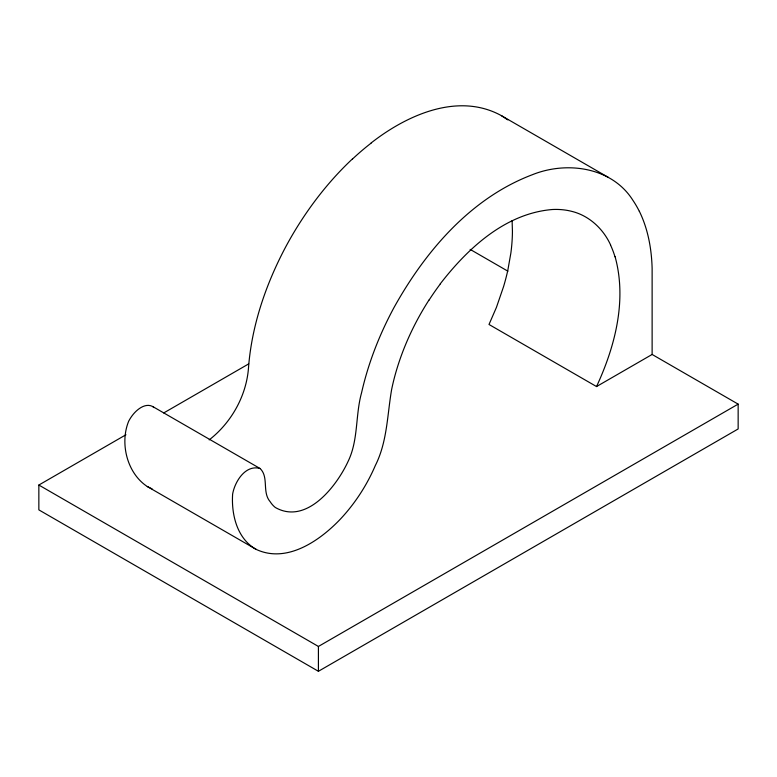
<?xml version="1.0" encoding="UTF-8"?>
<svg xmlns="http://www.w3.org/2000/svg" width="777" height="777" viewBox="0 0 777 777"><rect width="100%" height="100%" fill="white"/><g stroke="black" fill="none" stroke-linecap="round" stroke-linejoin="round"><path stroke-width="1.17" d="M512.101 220.571L512.432 231.255A162.14 93.629 -60 0 1 510.868 253.069L507.847 270.163A165.151 95.348 -60 0 1 503.583 286.558L496.425 307.401L489.005 324.475L596.532 386.558C615.034 346.591 627.126 300.262 615.083 256.682M428.962 300.068C415.035 321.765 403.914 345.318 396.542 370.046A160.528 92.716 -60 0 0 391.598 389.695C387.218 415.209 387.267 441.88 375.31 465.569C366.812 485.372 354.875 503.71 340.112 519.405C319.58 540.85 286.81 563.646 256.303 549.456L147.3 486.538C126.972 473.183 119.629 443.104 128.71 421.134A23.689 13.675 -60 0 1 134.712 412.616C139.073 407.974 146.222 403.117 152.661 406.507L260.072 468.512C269.104 477 261.83 492.142 270.153 501.68A63.928 36.907 -60 0 0 275.291 507.468C306.352 525.165 336.431 486.519 347.999 461.616C358.547 440.064 355.235 415.404 361.577 392.744C368.288 363.053 379.497 334.469 393.92 307.702C425.184 251.398 470.609 198.125 532.255 174.757C566.647 160.82 611.965 167.016 632.925 200.34A222.329 128.399 -60 0 1 639.316 211.305M440.258 283.848C467.754 248.261 505.429 213.354 552.418 209.508A160.878 92.881 -60 0 1 571.28 211.247C588.908 215.375 603.282 228.768 610.644 245.056M352.525 158.829C331.293 178.739 312.995 201.67 297.601 226.34A205.487 118.648 -60 0 0 283.799 250.515C264.782 287.325 251.359 327.544 248.407 369.036C245.969 396.678 231.012 422.921 209.188 439.889M371.124 142.968C406.604 115.171 458.109 91.812 501.456 115.676L608.323 177.379M596.532 386.558L652.126 354.458L738.15 404.127L738.15 428.953L318.415 671.289L38.85 509.877L38.85 485.042L125.942 434.761M163.724 412.956L248.718 363.879M38.85 485.042L318.415 646.454L738.15 404.127M152.078 488.888L147.3 486.538M260.072 468.512C245.503 464.316 234.771 481.623 232.624 494.133C231.264 514.588 237.092 538.849 256.303 549.456M470.124 249.378L507.886 271.183M501.456 115.676L507.799 119.872M152.661 406.507L153.972 407.575M639.345 211.276C648.018 228.972 651.563 248.737 652.126 268.308L652.126 354.458M318.415 646.454L318.415 671.289M352.564 158.964A202.224 116.744 -60 0 1 371.144 143.104M610.567 245.134A169.464 97.756 -60.1 0 1 614.986 256.779M429.04 300.126A169.25 97.64 -60 0 1 440.326 283.926"/></g></svg>
